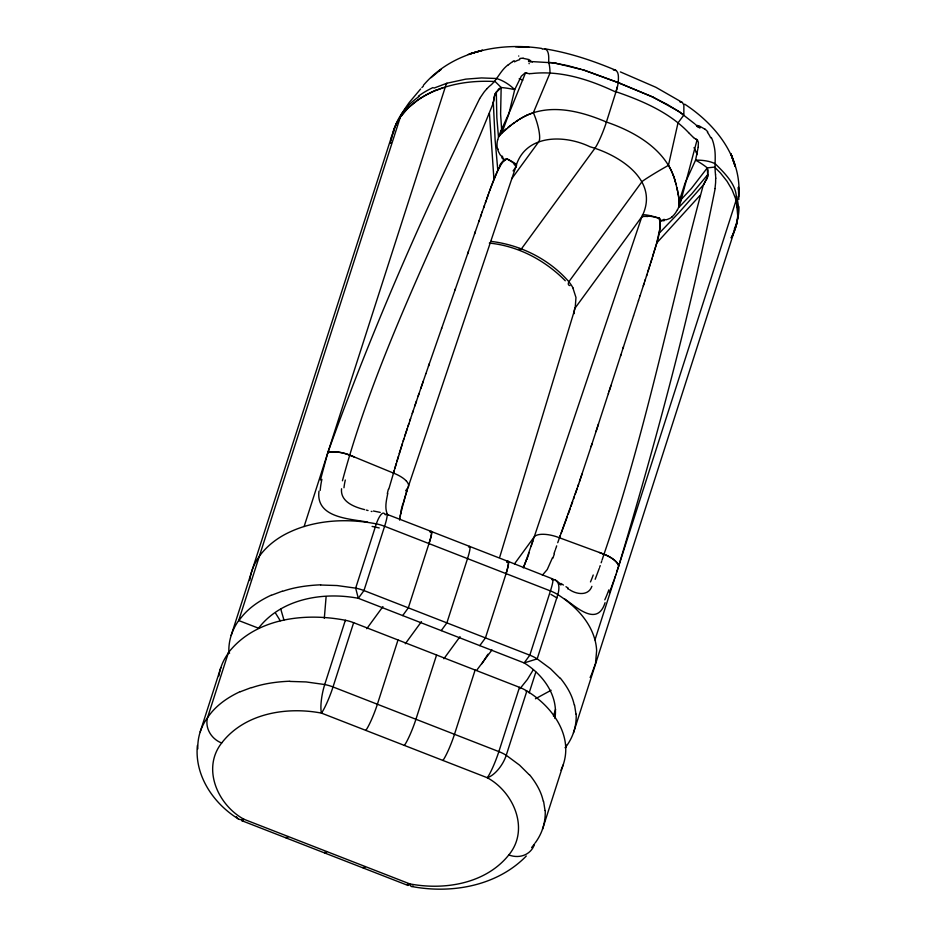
<?xml version="1.0" encoding="UTF-8"?>
<svg xmlns="http://www.w3.org/2000/svg" width="936" height="936" viewBox="0 0 936 936"><rect width="100%" height="100%" fill="white"/><g stroke="black" fill="none" stroke-linecap="round" stroke-linejoin="round"><path stroke-width="1.4" d="M715.525 174.623C714.191 165.122 716.449 155.247 714.004 145.606A41.289 38.54 -15.7 0 0 712.144 139.265L711.278 137.463M698.151 147.362L695.577 160.161A21.411 5.885 32.7 0 1 707.277 167.872L707.3 167.977A3.194 2.106 85 0 0 707.511 168.831L707.885 169.896A2.703 1.837 86.6 0 1 708.014 170.656L707.674 174.693L691.868 193.729L678.881 207.371L678.998 199.848M679.232 205.3L679.232 205.943M341.546 488.756C340.154 501.743 354.428 507.113 364.63 509.617M679.232 206.095L680.858 200.959M707.674 174.587L707.277 167.872L714.577 167.088L720.486 173.02L727.026 181.245L732.022 189.715L735.45 198.292L737.486 207.932M197.379 745.501C194.419 775.64 213.513 803.696 238.446 818.965M318.977 491.178C315.631 517.947 349.514 518.684 367.591 522.101M400.795 116.298L408.026 108.073L417.374 100.433A261.284 112.074 17.8 0 1 427.179 94.454C447.946 83.632 471.908 80.215 495.097 81.549A21.411 1.895 47.2 0 1 501.158 87.528L500.608 114.063L501.836 132.865L498.49 137.065L496.84 117.714L496.326 92.313L498.642 89.049A2.703 2.235 -35.7 0 1 499.262 88.592L500.315 88.089A3.194 2.586 -34.2 0 0 500.971 87.668L501.158 87.528A21.411 4.668 6.2 0 1 514.706 89.669L521.329 76.179L525.365 72.727M707.288 167.918L691.423 188.44L678.963 201.895L685.164 182.859L695.577 160.161A21.411 8.096 0.9 0 1 715.35 163.87C724.675 173.23 738.094 185.901 736.117 200.304L594.968 639.896A211.419 90.687 17.8 0 1 596.63 650.602L595.542 663.378L591.142 675.523M390.675 143.395L390.792 141.991M675.032 180.589C666.303 149.631 634.912 131.765 606.423 122.031L615.888 92.102A21.434 2.773 -68.7 0 0 618.181 82.649C618.415 78.659 619.644 69.545 613.372 69.978M715.022 188.534L715.595 182.789A19.644 12.004 88.7 0 0 715.63 181.514L715.677 178.296M659.962 228.384L656.464 244.12L646.483 276.05M249.83 580.168C252.498 557.528 271.019 540.271 290.991 531.484A211.419 90.687 17.8 0 1 304.095 526.523C327.425 519.433 352.486 519.211 376.295 523.867A21.411 9.184 17.8 0 1 384.602 526.289L550.438 590.932A21.411 9.184 17.8 0 1 557.821 594.617C574.458 605.218 589.68 620.369 594.968 639.896M698.186 147.069L698.396 142.459L697.332 139.768M390.944 140.587L393.998 128.583L400.748 116.368M399.625 519.889L399.918 517.889M399.649 519.691L399.836 518.427M554.908 718.474C558.616 695.553 542.81 674.423 524.16 662.922L358.312 598.291C323.341 591.657 281.35 598.525 258.523 628.196L238.703 620.533C232.081 629.752 228.29 641.137 228.91 652.544M707.616 175.044L707.382 176.354M326.079 597.028L324.312 618.333M495.261 94.243L494.875 95.156A12.109 11.817 16.1 0 0 494.571 96.01L493.728 100.468A23.061 22.113 31.8 0 1 493.319 102.586L495.132 140.107L497.823 170.375L491.131 186.755M400.046 517.14L400.351 515.432M342.436 480.776C377.582 349.9 442.599 229.507 492.792 104.212M400.198 516.262L400.538 514.507M494.185 97.882L493.249 102.562M652.661 256.768C655.808 244.319 662.103 231.473 659.342 218.345A21.399 4.68 18.6 0 0 647.677 215.923M320.416 480.028L327.635 453.246M400.432 515.022L400.807 513.174M400.69 513.77L401.053 512.074M400.83 513.115L401.544 509.898M387.761 493.424C386.381 500.538 384.228 508.599 387.937 515.373M401.146 511.641L405.721 494.699M499.754 557.037L575.195 307.932L575.968 297.484L572.855 287.808M680.917 200.749L697.144 139.628A4.516 4.037 37.4 0 0 696.63 139.382L695.822 138.973M388.779 489.224L393.506 473.101A21.399 8.319 18.2 0 1 405.908 480.566M402.901 504.504L403.931 500.795M707.253 176.869L706.961 177.817M706.633 178.671L703.65 184.567A46.496 44.425 19.1 0 0 702.995 186.135C669.802 308.681 645.501 433.941 603.989 554.182A21.411 9.196 17.9 0 1 618.719 565.929C655.75 442.131 689.411 317.011 714.812 190.289A56.3 33.31 88.9 0 0 715.092 188.557M354.299 456.967L393.459 473.089L394.15 470.644M404.06 500.327L407.113 490.195M393.459 473.089L403.861 438.914M394.852 468.222L396.267 463.367M394.501 128.478L393.623 131.8A245.045 105.148 18.1 0 0 393.073 133.801M396.993 460.945L398.455 456.113M573.464 732.829L736.679 223.762M405.861 494.231L406.587 491.891M542.506 829.226L563.144 764.958C573.487 734.982 551.503 705.767 526.863 691.014A21.411 9.184 17.8 0 0 519.492 687.328L353.644 622.686A21.411 9.184 17.8 0 0 345.349 620.264C304.762 612.413 255.469 618.053 228.396 652.661L207.757 716.929A21.411 19.165 35.5 0 0 221.656 743.008C201.532 768.655 217.912 805.03 243.898 819.246L409.734 883.876C444.425 890.499 485.702 883.806 508.821 854.931C529.905 829.401 513.735 792.067 487.293 777.734L321.457 713.103C286.428 706.411 244.483 713.314 221.656 743.008M399.192 453.691L402.363 443.605M406.727 491.423L407.23 489.809M688.674 132.701C669.263 112.098 641.651 100.597 615.982 91.716A21.411 2.644 -68.5 0 0 617.444 86.638M652.263 258.032L650.66 263.075M407.16 490.031L515.596 167.486C524.581 134.047 564.104 134.281 589.996 146.765C619.527 155.119 660.173 180.671 641.862 216.696L533.426 539.241M200.187 731.893L220.814 667.637M391.622 136.457L231.133 635.497M238.703 620.533L400.444 116.789A21.411 19.165 35.5 0 1 402.281 112.846L404.785 108.962A219.796 196.572 36.2 0 1 409.266 102.469L420.615 88.99M304.106 526.535L445.852 85.316L446.905 83.246L465.777 79.139L481.513 77.934L496.267 78.484A21.411 9.582 35.4 0 1 514.706 89.669L508.81 114.122L501.836 132.865L503.311 131.368M403.159 441.09L413.08 411.079M353.644 622.686L333.017 686.954A21.411 2.726 -68.7 0 1 321.457 713.103A21.411 5.078 -78.9 0 1 324.722 684.532L345.349 620.264L345.513 620.907M398.011 639.978L377.383 704.246A21.411 2.726 -68.7 0 1 365.824 730.396M430.314 532.104A21.411 2.562 -67.8 0 1 428.969 543.582L408.33 607.85L402.679 615.584M436.574 655.013L415.935 719.269A21.411 2.726 -68.7 0 1 404.375 745.419M475.125 670.036L454.486 734.304A21.411 2.726 -68.7 0 1 442.927 760.442M506.996 562.138A21.411 2.726 -68.7 0 1 506.072 573.639L485.445 637.896L479.794 645.629M649.455 266.842L650.263 264.326M519.492 687.328L498.853 751.596A21.411 2.726 -68.7 0 1 487.293 777.734A21.411 10.085 -57.5 0 0 506.236 755.282L526.863 691.014L526.055 691.271M529.144 692.909L535.813 672.13M602.585 553.679L599.262 552.439L603.954 554.288L602.105 559.962M553.422 716.028L555.574 709.324M565.438 747.876L566.303 745.196M578.647 484.099L557.716 542.728M608.33 393.705L611.009 385.41M620.521 356.019L623.493 346.8M609.137 391.201L621.001 354.522M647.841 271.873L649.058 268.106M618.497 566.619L616.73 572.06M394.711 127.822C398.783 114.882 408.096 104.142 419.106 96.478M533.38 539.417L525.669 561.764M633.508 315.935L638.527 300.503M643.301 285.831L645.395 279.408M608.505 393.132L591.119 446.566M622.955 348.473L633.543 315.818M644.892 280.94L647.022 274.388M404.785 436.071L407.254 428.536M532.83 541.09L531.917 543.886M640.084 295.729L644.167 283.175M638.446 300.748L640.119 295.612M596.045 431.531L598.49 424.008M736.082 224.546L737.252 220.486A248.204 106.622 16.9 0 0 738.949 206.903M591.985 443.945L577.828 486.533M408.084 426.032L408.915 423.528M531.145 546.203L531.613 544.81M601.731 561.097L601.169 562.793M409.746 421.024L410.576 418.521M615.712 575.113L615.923 574.505M556.686 545.852L556.241 547.186M579.513 481.537L582.04 474.025M412.261 413.513L419.047 393.518M615.104 576.939L615.303 576.33M414.788 406.013L416.485 401.017M555.937 548.063L555.493 549.362M575.277 494.032L576.974 489.037M600.222 565.59L599.648 567.251M614.484 578.764L614.695 578.155M418.158 396.115L423.294 381.163M420.755 388.534L425.915 373.558M573.557 499.017L574.411 496.525M614.063 579.981L609.43 592.675M428.466 366.222L441.722 328.126M481.432 214.087L478.787 221.715M425.88 373.686L429.378 363.589M475.43 231.426L455.083 289.856M474.517 234.035L479.267 220.323M528.664 553.515L528.969 552.614M555.188 550.228L553.995 553.621M441.523 328.7L455.434 288.838M482.157 212.004L489.317 191.704M480.472 216.859L482.309 211.594M467.59 253.972L468.456 251.48M572.692 501.509L570.948 506.493M599.274 568.339L595.179 579.279M485.351 202.89L486.229 200.398M483.608 207.862L484.485 205.37M486.661 199.157L488.428 194.185M570.071 508.973L568.304 513.946M735.848 225.213L735.111 227.179M488.885 192.933L490.675 187.984M567.403 516.426L561.214 533.064M489.703 190.663C493.459 180.706 498.829 164.35 505.826 159.155M526.804 558.722L526.348 559.962M526.044 560.781L525.435 562.384M563.144 764.958L560.992 770.258M552.521 557.645L547.244 569.544L542.377 575.184M525.658 561.822L524.534 564.724M525.283 562.782L524.991 563.566M524.839 563.952L523.739 566.713M514.507 563.835L534.175 536.936A21.446 8.33 18.2 0 1 543.757 534.292A21.399 8.319 18.2 0 1 559.342 537.732L560.301 535.404M524.382 565.098L523.259 567.871M734.854 227.834L734.304 229.109M525.564 72.762L511.091 108.459L501.099 130.537M500.959 130.841L498.853 135.989L500.28 134.445M511.618 178.893L539.089 141.289A21.411 5.23 71.9 0 0 533.356 112.718L550.017 72.985A21.411 5.277 -84.4 0 0 548.59 62.326C548.917 57.962 549.467 47.069 542.272 49.152M395.963 124.266L391.856 135.802A259.342 111.244 17.8 0 0 391.014 140.611M497.823 170.375L500.105 166.07M732.408 235.626L736.363 224.757A261.284 112.074 17.8 0 0 737.697 215.479L736.457 201.965M605.077 602.69C597.332 627.202 576.541 607.113 564.502 598.841M495.448 93.846L496.15 92.617M732.104 236.246L731.449 237.475M705.627 180.66L704.551 182.637M396.232 123.646L400.444 116.789M590.803 676.166L590.101 677.442M533.169 669.954L527.342 679.501L519.96 688.697M591.891 586.334C588.416 596.162 576.658 594.489 569.661 589.762M487.948 654.205L481.9 663.741M479.665 98.631C422.698 213.595 371.288 331.777 327.857 452.568A21.411 9.196 17.7 0 1 349.409 454.954L350.567 455.446M513.092 170.902L515.596 167.486M405.639 490.827L407.897 487.714A21.446 8.33 18.2 0 0 405.943 480.577M575.195 307.932L641.862 216.696M366.76 628.711L382.918 606.598M405.311 643.734L421.469 621.621M441.23 630.607L446.881 622.873L467.52 558.605A21.411 2.726 -68.7 0 0 468.538 547.01M443.875 658.768L460.032 636.655M491.985 649.947L476.962 669.907M496.326 92.313L501.158 87.528M703.65 184.567L678.857 212.741L659.178 233.263M699.952 195.495L656.815 242.892M486.673 89.049L484.567 91.447A19.644 15.245 -39.8 0 0 483.807 92.453L480.589 97.168A56.3 42.822 -40.5 0 0 479.606 98.619M423.388 85.328C452.158 51.398 499.461 42.015 541.733 48.438M500.491 134.211L512.156 124.301M526.301 856.007C497.145 886.018 451.632 894.102 411.688 886.486M504.048 130.689L506.259 128.77M507.651 65.181C499.941 71.171 496.84 80.882 489.235 86.416A13.572 10.378 -39.4 0 1 488.276 87.387L487.633 88.042A18.275 14.508 -39 0 0 486.615 89.002M505.697 159.272L503.884 160.98L502.386 156.23M438.925 71.159L440.961 69.463L431.063 77.665M672.422 216.579L671.779 217.058M508.014 127.354L509.558 126.184M510.19 125.716L510.845 125.237M512.273 124.207L513.876 123.072M512.46 124.067L514.578 122.569M513.618 123.248L516.485 121.235M516.087 121.516L517.245 120.721M551.117 690.253L535.427 698.794M516.637 121.13L521.13 118.252M517.468 120.568L518.579 119.831M664.127 219.258L659.974 221.82A30.607 28.759 1.6 0 1 660.102 228.396M519.421 119.293L526.02 115.631M512.612 61.542L514.227 60.664M521.937 117.772L523.271 117.035M523.598 116.848L526.441 115.432M526.301 115.502C551.971 103.603 581.736 111.489 606.423 122.031M433.953 88.101L446.905 83.246M271.253 595.343L282.368 591.142M240.306 691.739L251.421 687.539M435.766 90.453L443.278 87.68M468.257 54.393L482.496 50.252L470.48 53.668L480.18 50.86L478.132 51.468M679.922 101.895L682.414 102.539L683.865 105.007L683.853 115.046L678.015 122.873L668.444 165.368A21.411 1.018 -30.6 0 0 642.143 181.455L568.866 281.736A21.411 5.557 -36.4 0 0 569.965 285.597M320.849 585.023L337.054 585.538L355.668 588.136A21.411 9.184 17.8 0 1 363.964 590.558L529.811 655.188A21.411 9.184 17.8 0 1 537.182 658.885L550.497 668.725L560.102 678.272M289.903 681.42L306.095 681.934L324.722 684.532A21.411 9.184 17.8 0 1 333.017 686.954L498.853 751.596A21.411 9.184 17.8 0 1 506.236 755.282L519.55 765.133L529.156 774.669M532.28 61.612L553.082 62.852M523.142 58.336L529.238 59.623M515.631 46.8L526.243 47.092M529.565 73.593L530.513 73.605A33.31 29.613 34.3 0 0 531.882 73.534C561.015 70.27 589.855 79.747 615.865 92.091M646.717 215.947L647.876 216.04M530.782 60.43L528.384 60.887L529.285 61.39M549.479 62.419L553.679 62.934M553.281 62.887L556.066 63.297M490.955 241.383C520.545 244.846 549.221 259.202 568.866 281.736A30.841 17.222 39.4 0 1 572.937 287.82M553.808 62.958L567.988 65.695L583.268 70.001M555.879 63.285L581.092 69.358M489.329 243.091C518.158 245.934 545.08 260.266 565.285 280.777M544.986 48.859C569.509 52.814 593.213 60.758 616.052 70.399M373.382 510.986L380.238 512.39M371.206 511.36L371.92 511.536M368.047 510.541L366.327 510.085M659.974 218.533L659.482 218.392M526.874 73.125L526.114 72.891M659.318 218.404L659.974 221.82M582.648 69.673L616.461 81.958M583.456 69.907L617.035 82.204M518.79 56.055L518.649 56.008M603.334 553.948L603.989 554.182L602.725 553.726M617.257 82.298L620.03 83.351M618.169 82.684L653.199 97.168M698.724 125.681L704.972 129.203M619.913 83.304L653.96 97.531M559.389 537.755L599.04 552.357M386.369 514.098L431.098 531.379M228.396 652.661L229.624 653.141M242.085 820.79L407.92 885.421M620.369 71.908L655.832 87.27L682.285 102.445M508.002 561.378L431.496 531.554M508.213 561.424L552.205 578.74M350.719 455.504L354.077 456.885L349.374 455.06A21.411 9.184 17.8 0 0 327.834 452.65M616.344 81.912L617.596 82.438M653.539 97.484L667.403 104.528L679.875 112.226M654.053 97.742L677.641 110.74M568.632 589.235L567.59 588.685M697.402 125.365L700.081 127.916L699.286 127.647M560.816 583.397L563.449 585.058M565.976 586.696L568.398 588.276M677.488 110.612L678.542 111.326M678.518 111.302L679.431 111.922M679.548 111.992L694.149 123.365M680.062 112.343L683.105 114.508M684.637 104.13C715.759 124.476 742.108 157.482 738.738 196.759M693.564 137.51L692.827 136.867A33.31 29.519 36.9 0 1 691.798 135.849L688.99 133.029M555.247 580.004L561.062 584.895L556.85 581.162M696.91 125.775L694.933 124.043M694.044 147.619L696.337 152.498M280.262 620.755L275.617 613.244M672.06 172.364L671.966 172.154A62.677 62.174 37.5 0 0 668.538 165.309M672.188 172.657L673.206 175.161M283.936 619.971L280.695 608.845M673.347 175.523L673.616 176.249M673.721 176.541L674.809 179.852M674.903 180.18L676.471 186.089M675.102 180.835L675.289 181.49M675.382 181.818L675.64 182.812M497.987 149.304L497.8 148.496M675.815 183.479L676.073 184.474M736.878 196.267L738.539 206.809M676.482 186.135L676.564 186.475M676.915 187.949L676.751 187.258L677.383 189.996M574.564 705.03L575.968 714.11M543.605 801.427L545.021 810.506M677.208 189.201L677.629 191.119M677.395 190.066L678.319 194.641M677.816 191.974L678.144 193.658M529.039 63.11L529.156 63.718M678.19 193.904L678.974 199.602M678.366 194.899L678.623 196.583M678.67 196.923L678.811 197.999M678.857 198.385L679.232 204.036M493.939 179.408L489.446 113.443M715.584 176.225L715.572 175.991A13.572 8.108 88.1 0 1 715.56 174.623M738.492 189.821L738.41 187.177L738.797 199.485M679.232 204.352L679.232 204.984M522.768 80.157A7.511 6.716 36.2 0 1 521.586 79.665L521.141 79.455A6.341 5.674 36.2 0 0 519.164 78.776M696.442 152.486A51.655 46.192 36.2 0 1 696.887 154.756M526.465 115.479A62.677 60.723 82.3 0 1 533.368 112.741M525.564 72.774A4.516 4.048 34.8 0 1 526.102 72.914M606.434 122.019A21.376 2.726 -68.7 0 1 594.723 148.555L521.726 248.461A21.388 2.726 -68.7 0 1 519.433 248.508M499.531 165.637A30.607 26.933 68.5 0 1 503.51 160.536M506.75 158.769A21.399 2.972 21.6 0 1 515.947 165.871M493.12 102.527A46.496 42.857 61.8 0 1 492.664 104.165M494.056 97.871A14.847 14.262 -18.3 0 1 496.127 92.208M421.89 87.551A87.68 78.413 36.1 0 1 423.318 86.229M514.18 164.408A21.645 4.727 20.6 0 1 515.759 167.544M401.135 116.392A263.741 113.127 17.8 0 1 435.661 90.266M642.272 215.128A21.399 2.843 19 0 1 659.143 218.146M703.743 184.614A23.061 21.692 55.8 0 1 704.632 182.684M708.025 174.763A14.847 13.127 83.8 0 1 706.013 180.531M642.213 216.836A21.645 4.633 18.7 0 1 647.712 216.52M574.365 313.607A21.551 12.847 17.3 0 1 575.137 307.909M737.755 208.003A263.741 113.127 17.8 0 1 731.074 237.849M603.954 554.288A21.411 9.184 17.8 0 1 618.696 566.011M385.141 514.683A21.411 5.37 -77.2 0 0 376.295 523.867L355.668 588.136L358.312 598.291L363.964 590.558L384.602 526.289A21.411 2.726 -68.7 0 0 385.655 514.648M372.095 526.418A80.636 13.888 14.6 0 1 379.232 527.951M238.972 620.626A266.655 114.379 17.8 0 1 271.089 595.249M282.66 591.318A155.072 66.514 17.8 0 1 320.639 584.824M430.104 531.859A21.411 2.726 -68.7 0 1 428.969 543.582M551.69 579.595A21.411 10.366 -59.3 0 1 557.821 594.617L537.182 658.885L524.16 662.922L529.811 655.188L550.438 590.932A21.411 2.726 -68.7 0 0 551.83 578.975M550.965 594.395A80.636 15.783 25.3 0 1 556.955 597.987M576.178 714.156A266.655 114.379 17.8 0 1 565.18 747.77M560.442 678.284A155.072 66.514 17.8 0 1 574.201 704.948M506.75 561.904A21.411 2.878 -69.6 0 1 506.072 573.639M343.968 487.75A64.139 38.037 -50.4 0 1 345.314 480.016M320.182 490.417A83.561 41.371 -56.2 0 1 321.879 479.361M387.328 493.576A130.256 71.428 -53.7 0 1 388.346 489.352M401.24 510.05A139.85 64.514 -57.9 0 1 402.597 504.633M529.577 73.675A10.822 9.652 35 0 1 526.956 73.242M532.432 61.963A17.48 8.518 9 0 1 530.244 61.881M530.139 61.191A6.248 3.124 8.9 0 1 529.331 61.086M519.737 58.547A23.868 18.041 -70.5 0 1 523.154 58.219M514.496 61.858A30.654 22.803 -66.7 0 1 519.749 59.635M507.803 65.38A41.289 35.041 78.5 0 1 512.694 61.694M505.674 159.939A14.157 10.05 49.9 0 1 501.696 157.728M502.129 156.663A10.787 9.126 53.9 0 1 500.07 154.674M497.835 139.71A24.43 23.494 -2 0 1 498.537 137.077M497.332 148.555A23.107 22.277 17.7 0 1 497.601 139.897M499.684 153.82A12.601 11.688 49.6 0 1 497.753 149.421M495.062 94.185A9.571 8.026 -46.6 0 1 495.261 93.775M506.481 158.722A21.399 4.774 20.6 0 1 514.636 164.081M418.415 96.139A248.204 107.511 18.7 0 1 433.005 87.563M593.213 574.996A64.139 24.43 -84.6 0 1 590.464 581.935M608.868 589.844A83.561 22.136 -79.9 0 1 604.808 599.836M554.241 554.323A130.256 42.541 -82 0 1 552.743 558.359M528.758 554.135A139.85 31.637 -78.5 0 1 526.886 559.365M695.799 139.043A10.822 9.629 36.8 0 1 693.506 137.58M698.396 127.483A17.48 7.418 40.9 0 1 696.665 126.044M699.356 127.308A6.248 2.726 41.2 0 1 698.712 126.84M705.007 129.145A23.868 21.399 -66.1 0 1 707.827 131.929M707.405 132.327A30.654 27.238 -71.7 0 1 710.681 137.826M664.104 220.767A14.157 10.928 7.9 0 1 659.389 219.831M666.923 219.586A10.787 9.617 13.2 0 1 664.104 219.714M678.623 207.242A24.43 22.066 75.4 0 1 677.559 209.711M677.266 209.839A23.107 21.458 65.7 0 1 672.399 216.52M671.802 217.164A12.601 11.864 32.1 0 1 667.707 219.211M715.724 176.892A18.275 11.606 88.4 0 1 715.759 178.296M706.809 177.758A12.109 11.372 71.7 0 1 706.505 178.6M707.616 176.541A9.571 6.552 -85 0 1 707.499 176.986M240.131 691.645A266.655 114.379 17.8 0 0 208.014 717.023A265.028 113.677 17.8 0 0 197.788 748.894M251.714 687.714A155.072 66.514 17.8 0 1 289.692 681.221M218.919 675.944A265.028 113.677 17.8 0 1 228.653 652.766M534.234 844.167A265.028 113.677 17.8 0 1 531.625 847.56M534.491 844.272A21.411 19.13 36.8 0 1 508.821 854.931M545.22 810.553A266.655 114.379 17.8 0 1 535.1 843.032M529.495 774.68A155.072 66.514 17.8 0 1 543.243 801.345M288.265 836.527A21.411 2.726 -68.7 0 1 286.018 837.252M236.422 816.707A21.411 10.085 -57.5 0 0 243.898 819.246A21.411 2.726 -68.7 0 1 241.628 819.585M326.816 851.561A21.411 2.726 -68.7 0 1 324.57 852.275M365.368 866.584A21.411 2.726 -68.7 0 1 363.133 867.298M413.057 885.924A21.411 5.078 -78.9 0 1 409.734 883.876A21.411 2.726 -68.7 0 1 407.476 884.227M521.036 46.929L518.333 46.835L528.828 47.209L521.036 46.929M733.73 161.799L730.852 153.644L735.31 166.643L731.73 155.844L734.573 164.198L733.73 161.799"/></g></svg>
